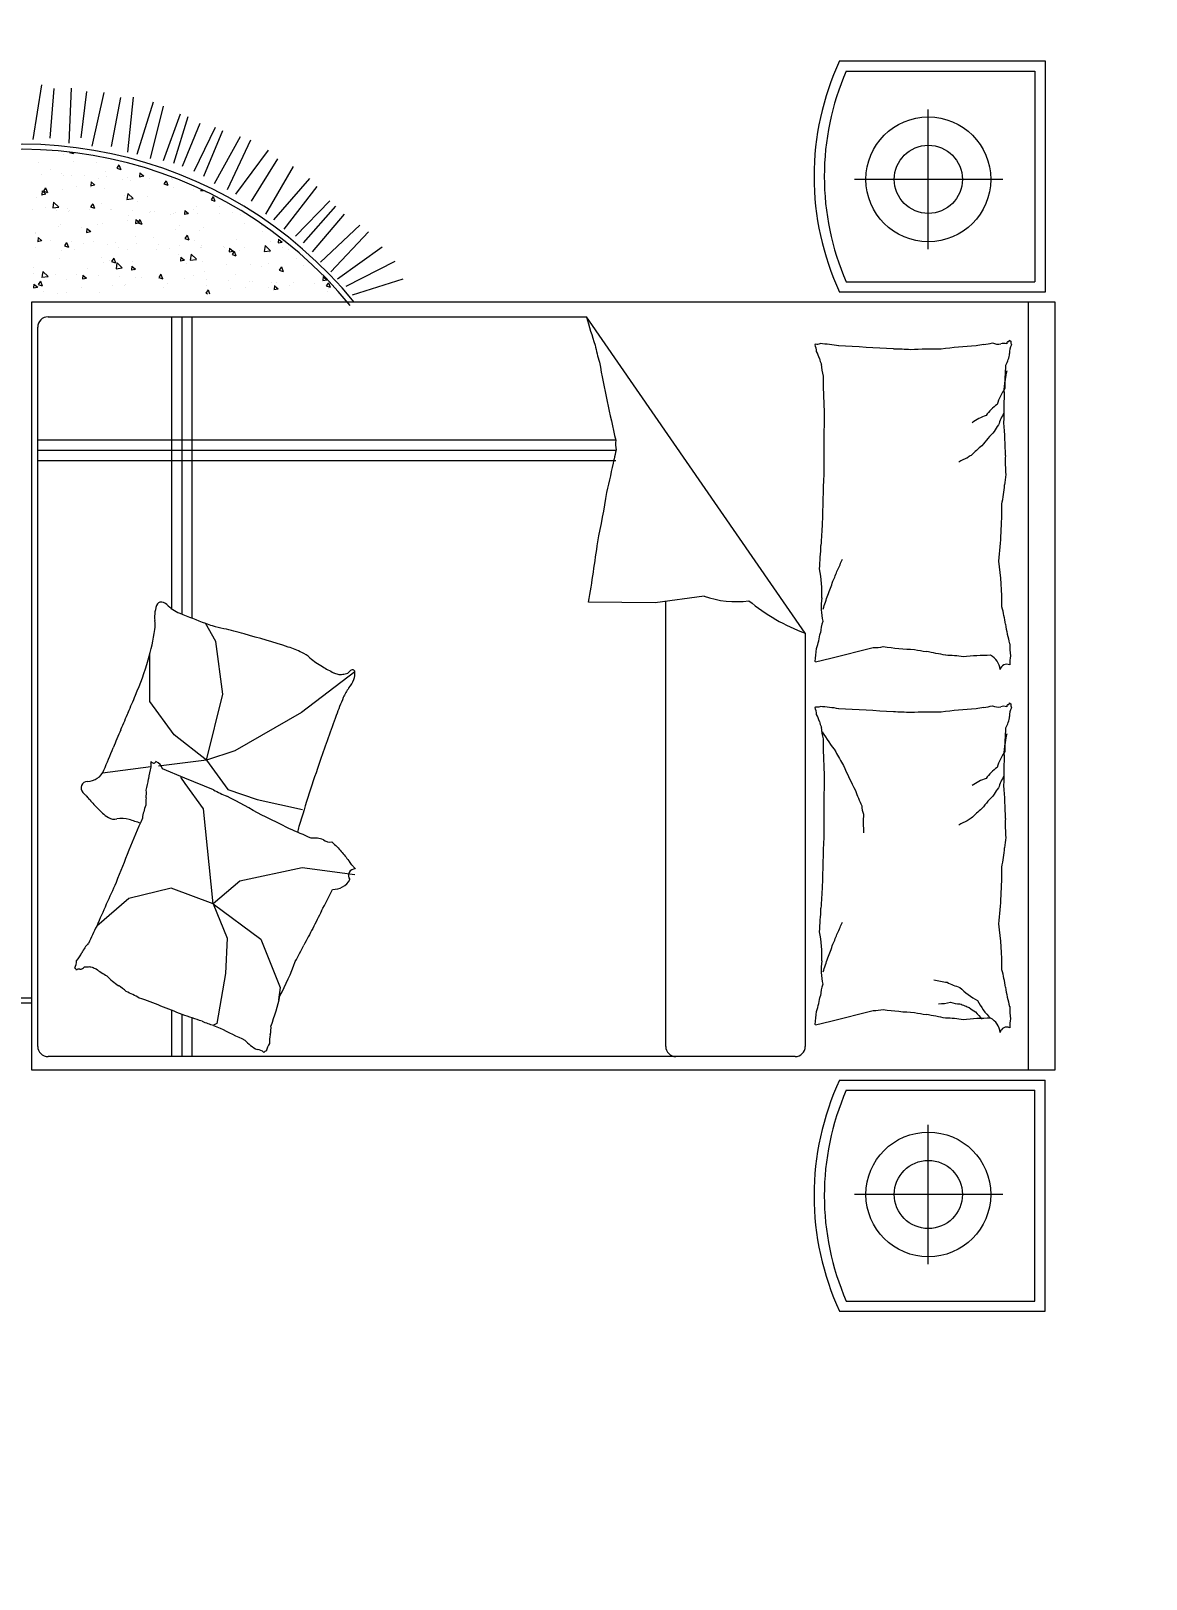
# Model space of a CAD drawing. Header units: metres. Extents: x 2200 to 70418, y 2356 to 27441.
# Drawn here: x 66057 to 68235, y 12447 to 15472 of the extents above; entities that cross this region are included whole.
import ezdxf

# ---------------------------------------------------------------- set-up
doc = ezdxf.new("R2010")
doc.units = ezdxf.units.M
doc.header["$LTSCALE"] = 0.5
doc.layers.get('Defpoints').update_dxf_attribs({"color": 140})
doc.layers.add('I-Furn', color=30, linetype='Continuous', lineweight=18)
doc.styles.add('Arch-Dim', font='romans.shx', dxfattribs={"width": 0.5})
doc.styles.add('DIM_FONT', font='SIMPLEX', dxfattribs={"width": 0.6})
doc.dimstyles.new('Annotative m', dxfattribs={"dimscale": 100, "dimtxt": 2.5, "dimasz": 1.5, "dimexe": 1.5, "dimexo": 1.5, "dimgap": 0.8, "dimtad": 1, "dimlfac": 0.001, "dimzin": 3, "dimdsep": 46, "dimtxsty": 'Arch-Dim', "dimblk": 'ARCHTICK', "dimcen": 2.5, "dimazin": 2, "dimtfac": 0.75, "dimtix": 1, "dimtmove": 2, "dimatfit": 3, "dimfxl": 1, "dimtolj": 1, "dimtzin": 0, "dimarcsym": 0})

# ---------------------------------------------------------------- blocks, each defined once
blk = doc.blocks.new('A$C291A2D05')
at = {"layer": 'I-Furn'}
for p, q in [((1951.8, 2966.9), (451.8, 2966.9)), ((451.8, 2966.9), (451.8, 966.9)), ((1951.8, 966.9), (1951.8, 2966.9)), ((-20, 2545.5), (-20, 2946.9)), ((-20, 2946.9), (431.8, 2946.9)), ((431.8, 2946.9), (431.8, 2545.5)), ((2423.6, 2946.9), (1971.8, 2946.9)), ((1971.8, 2545.5), (1971.8, 2946.9)), ((2423.6, 2545.5), (2423.6, 2946.9)), ((0, 2558.5), (0, 2926.9)), ((0, 2926.9), (411.8, 2926.9)), ((411.8, 2558.5), (411.8, 2926.9)), ((1951.8, 2914.5), (451.8, 2914.5)), ((2403.6, 2926.9), (1991.8, 2926.9)), ((1991.8, 2558.5), (1991.8, 2926.9)), ((2403.6, 2558.5), (2403.6, 2926.9)), ((211.5, 2864.3), (211.5, 2574.3)), ((2195.3, 2864.3), (2195.3, 2574.3)), ((347.8, 2718.8), (75.2, 2718.8)), ((2331.5, 2718.8), (2059, 2718.8)), ((1147.2, 2528.6), (1126.5, 2611.2)), ((1856.4, 2528.6), (1835.8, 2611.2)), ((1154.7, 2498.6), (1147.2, 2528.6)), ((1863.9, 2498.6), (1856.4, 2528.6)), ((1098.3, 2478.4), (480.2, 2051)), ((1098.3, 2478.4), (1906, 2478.4)), ((1926, 2458.4), (1926, 999.1)), ((1025.8, 2280.7), (1039.4, 2185.3)), ((1906, 2205.8), (1036.5, 2205.8)), ((1039.4, 2185.3), (1037.7, 2055.2)), ((720.7, 979.1), (720.7, 2108.1)), ((740.7, 979.1), (740.7, 2108.1)), ((760.7, 979.1), (760.7, 2108.1)), ((480.2, 999.1), (480.2, 2051)), ((420.1, 1581.5), (371.6, 1677)), ((437.3, 1594), (406.1, 1692.7)), ((406.1, 1564.3), (343.5, 1652)), ((373.2, 1531.4), (301.3, 1608.1)), ((392, 1551.8), (313.8, 1625.3)), ((352.9, 1515.8), (279.4, 1578.4)), ((1174.2, 1598.5), (1253.4, 1494.6)), ((1570.8, 1598.7), (1557, 1495.5)), ((322.6, 1482.4), (253.2, 1549.5)), ((335.7, 1498.5), (263.7, 1561.2)), ((309, 1460.6), (225.7, 1524.8)), ((290.5, 1440), (209.7, 1510.7)), ((1253.4, 1494.6), (1328.5, 1364.2)), ((1423.4, 1407.6), (1443.2, 1496.5)), ((1557, 1495.5), (1582.8, 1373.5)), ((279.4, 1424.8), (186.1, 1478.6)), ((1696.3, 1414.7), (1790.9, 1452.5)), ((1790.9, 1452.5), (1815, 1449.1)), ((240.7, 1365.8), (154.3, 1430.1)), ((254.1, 1396.6), (171.2, 1448.3)), ((231.2, 1349.6), (134.2, 1395.6)), ((1403.6, 1350.4), (1423.4, 1407.6)), ((1627.5, 1321.9), (1696.3, 1414.7)), ((219.5, 1324.5), (127.5, 1375.4)), ((1328.5, 1364.2), (1346.3, 1308.9)), ((1582.8, 1373.5), (1627.5, 1321.9)), ((205, 1303.3), (115.8, 1340.4)), ((1217.8, 1340.5), (1115, 1326.7)), ((1346.3, 1308.9), (1217.8, 1340.5)), ((1346.3, 1308.9), (1403.6, 1350.4)), ((1627.5, 1321.9), (1694.6, 1349.4)), ((1694.6, 1349.4), (1763.4, 1346)), ((1763.4, 1346), (1861.5, 1328.8)), ((195.4, 1284.9), (109.3, 1326.1)), ((1115, 1326.7), (1079, 1306.6)), ((1346.3, 1308.9), (1296.9, 1245.7)), ((1346.3, 1308.9), (1358.1, 1214.8)), ((1404.5, 1322.7), (1381.5, 1266.4)), ((1441.8, 1303), (1391.9, 1266.9)), ((1627.5, 1321.9), (1441.8, 1303)), ((1627.5, 1321.9), (1596.6, 1239.4)), ((1861.5, 1328.8), (1864.8, 1322.3)), ((179.8, 1245), (88.6, 1273.1)), ((185.9, 1261.8), (101.4, 1296.4)), ((480.2, 1280.2), (1068.8, 1280.2)), ((1849.9, 1280.2), (1926, 1280.2)), ((174.4, 1224.9), (83.7, 1258.1)), ((480.2, 1260.2), (1060.9, 1260.2)), ((1296.9, 1245.7), (1231.7, 1198.3)), ((1381.5, 1266.4), (1363.7, 1222.9)), ((1391.9, 1266.9), (1379.8, 1258.3)), ((1843.1, 1260.2), (1926, 1260.2)), ((170.7, 1199.5), (68.6, 1224.4)), ((480.2, 1240.2), (1050.4, 1240.2)), ((1596.6, 1239.4), (1617.2, 1156.9)), ((1835.1, 1240.2), (1926, 1240.2)), ((162.3, 1173.2), (59.7, 1205.1)), ((1231.7, 1198.3), (1138.7, 1198.3)), ((1359.9, 1200.1), (1371.7, 1105.4)), ((158.3, 1154.8), (51.2, 1166.1)), ((1617.2, 1156.9), (1670.8, 1094.3)), ((147.3, 1123), (51.3, 1141.2)), ((146.8, 1085.2), (41.7, 1108.9)), ((130.2, 1063.7), (39.9, 1075.2)), ((140.7, 1040.1), (33.2, 1045)), ((131.2, 1003.4), (33.8, 1011.2)), ((133.4, 970), (27.1, 987.3)), ((1906, 979.1), (500.2, 979.1)), ((451.8, 966.9), (1951.8, 966.9))]:
    blk.add_line(p, q, dxfattribs=at)
at = {"layer": 'I-Furn', "linetype": 'Continuous'}
for p, q in [((401.7, 1536.9), (407.8, 1544.2)), ((409.2, 1535.9), (407.7, 1543.9)), ((413.6, 1547), (422.5, 1550.5)), ((413.6, 1547), (419.9, 1542.8)), ((419.9, 1542.8), (422.5, 1550.5)), ((424.2, 1546.2), (424.2, 1546.2)), ((431.5, 1544.9), (431.5, 1544.9)), ((398.8, 1534.2), (398.8, 1534.2)), ((401.6, 1536.9), (409.2, 1536.2)), ((415.3, 1520.1), (415.3, 1520.1)), ((365.4, 1484.1), (365.4, 1484.1)), ((379.5, 1497.4), (379.5, 1497.4)), ((328.2, 1449.3), (334.3, 1456.6)), ((335.7, 1448.4), (334.2, 1456.3)), ((344.9, 1457.7), (344.9, 1457.7)), ((347.8, 1468.3), (347.8, 1468.3)), ((382.7, 1455), (391.6, 1458.4)), ((382.7, 1455), (389, 1450.7)), ((389, 1450.7), (391.6, 1458.4)), ((413.8, 1477.8), (413.8, 1477.8)), ((419, 1470.5), (419, 1470.5)), ((328.1, 1449.3), (335.7, 1448.7)), ((332, 1434), (332, 1434)), ((341.1, 1423.3), (351, 1433.6)), ((341.1, 1423.2), (352.4, 1421.5)), ((346.3, 1426), (346.3, 1426)), ((352.4, 1421.5), (351, 1433.6)), ((354.7, 1432.5), (354.7, 1432.5)), ((375.3, 1429.9), (375.3, 1429.9)), ((412.2, 1444.5), (412.2, 1444.5)), ((412.2, 1435.5), (412.2, 1435.5)), ((419.2, 1441.4), (426.8, 1440.7)), ((419.3, 1441.4), (425.4, 1448.7)), ((422.5, 1429.7), (422.5, 1429.7)), ((426.8, 1440.4), (425.3, 1448.4)), ((301.3, 1417.1), (301.3, 1417.1)), ((313.7, 1418.3), (313.7, 1418.3)), ((378.8, 1394.5), (378.8, 1394.5)), ((381.5, 1415.5), (381.5, 1415.5)), ((410.6, 1398.6), (410.6, 1398.6)), ((410.7, 1393.2), (410.7, 1393.2)), ((280.6, 1375.6), (280.6, 1375.6)), ((298.6, 1383.9), (298.6, 1383.9)), ((329.5, 1368), (329.5, 1368)), ((344.7, 1383.7), (344.7, 1383.7)), ((349.8, 1372.7), (349.8, 1372.7)), ((351.8, 1362.9), (360.7, 1366.3)), ((351.8, 1362.9), (358.1, 1358.6)), ((358.1, 1358.6), (360.7, 1366.3)), ((397.3, 1365.1), (397.3, 1365.1)), ((423.8, 1385.4), (423.8, 1385.4)), ((265.2, 1333.8), (265.2, 1333.8)), ((275.7, 1360), (275.7, 1360)), ((279, 1333.3), (279, 1333.3)), ((343.2, 1341.4), (343.2, 1341.4)), ((345.4, 1344.4), (345.4, 1344.4)), ((345.7, 1353.8), (353.3, 1353.2)), ((345.8, 1353.8), (352, 1361.1)), ((353.3, 1352.8), (351.8, 1360.8)), ((377.2, 1348.5), (377.2, 1348.5)), ((409.2, 1351), (409.2, 1351)), ((425.3, 1354.9), (425.3, 1354.9)), ((233.7, 1297.8), (233.1, 1302.8)), ((236.9, 1305.9), (236.9, 1305.9)), ((245.1, 1321.9), (254, 1325.3)), ((245.1, 1321.9), (251.4, 1317.6)), ((251.4, 1317.7), (253.9, 1325.3)), ((304.7, 1303.1), (304.7, 1303.1)), ((391.9, 1304.8), (391.9, 1304.8)), ((407.6, 1308.7), (407.6, 1308.7)), ((418.6, 1309.6), (418.6, 1309.6)), ((427.6, 1311.7), (435, 1314.5)), ((427.6, 1311.7), (433.9, 1307.5)), ((433.9, 1307.5), (435, 1310.7)), ((230.9, 1298.2), (233.7, 1297.7)), ((231.8, 1283.7), (231.8, 1283.7)), ((263.7, 1288.9), (263.7, 1288.9)), ((270.5, 1284.2), (270.5, 1284.2)), ((272.4, 1266.3), (278.5, 1273.6)), ((277.5, 1291), (277.5, 1291)), ((279.8, 1265.3), (278.4, 1273.2)), ((312, 1294.3), (312, 1294.3)), ((320.9, 1270.8), (329.8, 1274.2)), ((320.9, 1270.8), (327.2, 1266.5)), ((327.2, 1266.5), (329.8, 1274.2)), ((331.5, 1286), (331.5, 1286)), ((341.7, 1299.2), (341.7, 1299.2)), ((343.8, 1298.5), (343.8, 1298.5)), ((344.5, 1296.9), (344.5, 1296.9)), ((358, 1278.6), (367.8, 1288.9)), ((358, 1278.5), (369.3, 1276.7)), ((369.3, 1276.8), (367.9, 1288.9)), ((372.5, 1300.2), (372.5, 1300.2)), ((399.3, 1283.2), (399.3, 1283.2)), ((211.7, 1241.4), (211.7, 1241.4)), ((226.8, 1243.6), (226.8, 1243.6)), ((272.2, 1266.3), (279.8, 1265.6)), ((276, 1248.8), (276, 1248.8)), ((278.6, 1244.2), (278.6, 1244.2)), ((300.9, 1256.3), (300.9, 1256.3)), ((310.4, 1248.4), (310.4, 1248.4)), ((340.1, 1256.9), (340.1, 1256.9)), ((358.5, 1254.7), (358.5, 1254.7)), ((363.3, 1258.3), (370.9, 1257.6)), ((363.5, 1258.3), (369.6, 1265.6)), ((370.9, 1257.3), (369.5, 1265.3)), ((375, 1269), (375, 1269)), ((406.1, 1266.4), (406.1, 1266.4)), ((210.8, 1239.8), (210.8, 1239.8)), ((214.2, 1229.8), (223.1, 1233.2)), ((214.2, 1229.8), (220.5, 1225.5)), ((220.5, 1225.6), (223, 1233.2)), ((279.5, 1238.5), (279.5, 1238.5)), ((338.6, 1214.6), (338.6, 1214.6)), ((347.3, 1235.7), (347.3, 1235.7)), ((349.4, 1211.9), (349.4, 1211.9)), ((396.7, 1219.6), (405.6, 1223)), ((396.7, 1219.6), (403, 1215.4)), ((403, 1215.4), (405.6, 1223.1)), ((404.5, 1224.1), (404.5, 1224.1)), ((405.3, 1215.2), (405.3, 1215.2)), ((415.1, 1232.8), (415.1, 1232.8)), ((423.5, 1224.6), (423.5, 1224.6)), ((198.9, 1178.7), (205, 1186)), ((201.3, 1186.4), (201.3, 1186.4)), ((206.4, 1177.7), (204.9, 1185.7)), ((209.2, 1197.5), (209.2, 1197.5)), ((245.2, 1194.1), (245.2, 1194.1)), ((274.4, 1206.5), (274.4, 1206.5)), ((275.3, 1199.2), (275.3, 1199.2)), ((277, 1198.3), (277, 1198.3)), ((290, 1178.7), (298.9, 1182.1)), ((296.3, 1174.4), (298.9, 1182.1)), ((325.1, 1204.6), (325.1, 1204.6)), ((403, 1181.9), (403, 1181.9)), ((186.9, 1176.5), (186.9, 1176.5)), ((198.8, 1178.7), (206.4, 1178)), ((207.7, 1155.3), (207.7, 1155.3)), ((213.7, 1159.4), (213.7, 1159.4)), ((239.3, 1154.9), (249.1, 1165.2)), ((239.3, 1154.8), (250.6, 1153)), ((250.6, 1153.1), (249.2, 1165.2)), ((254.7, 1173.6), (254.7, 1173.6)), ((272.9, 1164.2), (272.9, 1164.2)), ((281.5, 1156.6), (281.5, 1156.6)), ((289.9, 1170.7), (297.5, 1170.1)), ((290, 1178.7), (296.3, 1174.4)), ((290, 1170.7), (296.1, 1178)), ((291.7, 1154.5), (291.7, 1154.5)), ((297.5, 1169.7), (296, 1177.7)), ((322.5, 1170.8), (322.5, 1170.8)), ((337, 1172.3), (337, 1172.3)), ((349.3, 1153.7), (349.3, 1153.7)), ((371.9, 1165.1), (371.9, 1165.1)), ((381, 1162.8), (388.5, 1162.1)), ((381.1, 1162.8), (387.2, 1170.1)), ((388.6, 1161.8), (387.1, 1169.7)), ((390.3, 1167.9), (390.3, 1167.9)), ((403.7, 1169.3), (403.7, 1169.3)), ((417.1, 1150.8), (417.1, 1150.8)), ((183.3, 1137.7), (192.2, 1141.1)), ((183.3, 1137.7), (189.6, 1133.4)), ((189.6, 1133.5), (192.1, 1141.1)), ((211.8, 1144), (211.8, 1144)), ((243.6, 1148.2), (243.6, 1148.2)), ((270.1, 1123.4), (270.1, 1123.4)), ((271.3, 1121.9), (271.3, 1121.9)), ((335.5, 1130.1), (335.5, 1130.1)), ((344.2, 1136.1), (344.2, 1136.1)), ((365.8, 1127.5), (374.7, 1130.9)), ((365.8, 1127.5), (372.1, 1123.3)), ((372.1, 1123.3), (374.7, 1131)), ((374.8, 1133.9), (384.7, 1144.2)), ((374.8, 1133.7), (386.1, 1132)), ((386.1, 1132.1), (384.7, 1144.1)), ((401.4, 1139.6), (401.4, 1139.6)), ((418.2, 1148.8), (418.2, 1148.8)), ((418.4, 1125.5), (418.4, 1125.5)), ((178.4, 1093.9), (178.4, 1093.9)), ((196, 1110.7), (196, 1110.7)), ((206.1, 1113), (206.1, 1113)), ((210.2, 1098.1), (210.2, 1098.1)), ((216.5, 1083.2), (222.6, 1090.5)), ((224, 1082.2), (222.5, 1090.2)), ((229.5, 1109.1), (229.5, 1109.1)), ((258.3, 1104.4), (258.3, 1104.4)), ((259.1, 1086.6), (268, 1090)), ((265.4, 1082.3), (268, 1090)), ((297.3, 1106.2), (297.3, 1106.2)), ((300.5, 1095.5), (300.5, 1095.5)), ((338.5, 1115), (338.5, 1115)), ((365.1, 1103.3), (365.1, 1103.3)), ((370.3, 1119.2), (370.3, 1119.2)), ((374.6, 1108.2), (374.6, 1108.2)), ((399.9, 1097.3), (399.9, 1097.3)), ((432.9, 1100.5), (432.9, 1100.5)), ((204.6, 1070.7), (204.6, 1070.7)), ((216.4, 1083.2), (224, 1082.5)), ((226.5, 1082.8), (226.5, 1082.8)), ((259.1, 1086.6), (265.4, 1082.3)), ((269.8, 1079.7), (269.8, 1079.7)), ((305, 1064.9), (305, 1064.9)), ((307.5, 1075.2), (315.1, 1074.5)), ((307.6, 1075.2), (313.7, 1082.5)), ((315.1, 1074.2), (313.6, 1082.2)), ((333.9, 1087.8), (333.9, 1087.8)), ((336.8, 1069.1), (336.8, 1069.1)), ((384.9, 1075.4), (384.9, 1075.4)), ((398.6, 1067.2), (406.2, 1066.6)), ((398.7, 1067.2), (404.8, 1074.5)), ((406.2, 1066.2), (404.7, 1074.2)), ((423.1, 1063.8), (423.1, 1063.8)), ((158.3, 1041.6), (158.7, 1041.4)), ((158.7, 1041.4), (161.2, 1049)), ((159, 1048.2), (161.3, 1049)), ((163.7, 1030), (163.7, 1030)), ((176.7, 1048), (176.7, 1048)), ((204.7, 1044.2), (204.7, 1044.2)), ((224.8, 1054.3), (224.8, 1054.3)), ((268.2, 1037.4), (268.2, 1037.4)), ((272.5, 1041.3), (272.5, 1041.3)), ((275, 1038.3), (275, 1038.3)), ((332.4, 1045.5), (332.4, 1045.5)), ((334.9, 1035.4), (343.8, 1038.9)), ((334.9, 1035.4), (341.2, 1031.2)), ((340.3, 1038.4), (340.3, 1038.4)), ((341.2, 1031.2), (343.8, 1038.9)), ((349, 1051.1), (349, 1051.1)), ((398.3, 1055), (398.3, 1055)), ((408.1, 1035.6), (408.1, 1035.6)), ((431.7, 1035.9), (431.7, 1035.9)), ((191.4, 1004.2), (191.4, 1004.2)), ((200.9, 1025.6), (200.9, 1025.6)), ((203, 1028.4), (203, 1028.4)), ((231.5, 1027.1), (231.5, 1027.1)), ((256.1, 1010.1), (266, 1020.4)), ((256.1, 1010), (267.4, 1008.3)), ((267.4, 1008.4), (266, 1020.4)), ((271.6, 1014.8), (271.6, 1014.8)), ((299.3, 1024.2), (299.3, 1024.2)), ((303.4, 1019), (303.4, 1019)), ((330.8, 1003.2), (330.8, 1003.2)), ((351.5, 1025.3), (351.5, 1025.3)), ((367.1, 1021.4), (367.1, 1021.4)), ((391.6, 989.1), (401.5, 999.4)), ((396.8, 1012.8), (396.8, 1012.8)), ((402.9, 987.3), (401.5, 999.4)), ((434.9, 1018.5), (434.9, 1018.5)), ((179.5, 979.6), (179.5, 979.6)), ((201.5, 986.2), (201.5, 986.2)), ((228.2, 994.5), (237.1, 997.9)), ((228.2, 994.5), (234.5, 990.2)), ((234, 987.6), (241.6, 987)), ((234.1, 987.6), (240.3, 994.9)), ((234.5, 990.2), (237.1, 997.9)), ((241.6, 986.7), (240.1, 994.6)), ((247.3, 976.7), (247.3, 976.7)), ((266.7, 995.1), (266.7, 995.1)), ((270, 968.9), (270, 968.9)), ((315.1, 973.9), (315.1, 973.9)), ((318.1, 975.2), (318.1, 975.2)), ((325.1, 979.7), (332.7, 979)), ((325.2, 979.7), (331.4, 987)), ((332.7, 978.7), (331.2, 986.7)), ((343.8, 975.3), (343.8, 975.3)), ((382.9, 971), (382.9, 971)), ((391.7, 989), (403, 987.3)), ((395.3, 970.5), (395.3, 970.5)), ((398.3, 985.8), (398.3, 985.8)), ((410.7, 984.3), (419.6, 987.7)), ((410.7, 984.3), (417, 980)), ((416.2, 971.7), (423.8, 971)), ((416.3, 971.7), (422.4, 979)), ((417, 980.1), (419.6, 987.7)), ((417.8, 988), (417.8, 988)), ((423.8, 970.7), (422.3, 978.7)), ((430.1, 990), (430.1, 990))]:
    blk.add_line(p, q, dxfattribs=at)
at = {"layer": 'I-Furn'}
for centre, radius in [((211.5, 2718.8), 121.9), ((2195.3, 2718.8), 121.9), ((211.5, 2718.8), 66.6), ((2195.3, 2718.8), 66.6)]:
    blk.add_circle(centre, radius, dxfattribs=at)
for centre, radius, start, end in [((524.4, 2880.8), 3.42, 291.7883, 340.436), ((526.1, 2875.4), 2.32, 340.436, 101.8931), ((525.7, 2904.7), 25.1, 274.3025, 291.7883), ((532.3, 2876.2), 4.28, 201.9904, 281.8931), ((549.7, 2906.3), 28.9, 239.3487, 274.3025), ((547, 2823.8), 53.9, 59.3487, 84.7408), ((1036.3, 3171), 304.8, 278.4372, 285.744), ((1119, 3038.8), 161.1, 270, 278.4372), ((1160.3, 2968.1), 90.4, 258.7276, 270), ((1172.1, 2871.8), 13.1, 153.4195, 258.7276), ((1233.6, 2880.8), 3.42, 291.7883, 340.436), ((1235.3, 2875.4), 2.32, 340.436, 101.8931), ((1234.9, 2904.7), 25.1, 274.3025, 291.7883), ((1241.5, 2876.2), 4.28, 201.9904, 281.8931), ((1259, 2906.3), 28.9, 239.3487, 274.3025), ((1256.2, 2823.8), 53.9, 59.3487, 84.7408), ((1745.6, 3171), 304.8, 278.4372, 285.744), ((1828.3, 3038.8), 161.1, 270, 278.4372), ((1869.6, 2968.1), 90.4, 258.7276, 270), ((1881.3, 2871.8), 13.1, 153.4195, 258.7276), ((500.7, 2855.9), 32.8, 338.579, 8.1335), ((547.7, 2866.3), 15.6, 158.579, 201.9904), ((547.1, 2049.8), 820.8, 84.7408, 88.0921), ((613, 2967.4), 99.2, 254.0648, 274.2159), ((678.7, 2948.7), 99.2, 233.9136, 254.0648), ((637.4, 1373), 1494.3, 88.0921, 90.5757), ((731.5, 2911.8), 99.2, 216.1766, 233.9136), ((774.8, 3074.4), 234, 242.7604, 249.1397), ((760.2, 1996.3), 873.2, 90.5757, 94.8018), ((739.2, 2915.9), 76.8, 231.6114, 242.7604), ((975.2, 3130.3), 391.6, 226.1885, 231.6114), ((764.3, 3158.8), 289.7, 267.4614, 274.8018), ((815.5, 3020.1), 152.4, 259.8101, 267.4614), ((752.6, 2341.6), 529.3, 79.8101, 83.9133), ((846.2, 1813.5), 1049, 83.9133, 90), ((1047.1, 2179.8), 682.7, 90, 97.5469), ((1112.9, 2629.4), 242.2, 97.5469, 105.744), ((1172.1, 2824.8), 34.2, 94.4002, 153.4195), ((1210, 2855.9), 32.8, 338.579, 8.1335), ((1256.9, 2866.3), 15.6, 158.579, 201.9904), ((1256.4, 2049.8), 820.8, 84.7408, 88.0921), ((1322.2, 2967.4), 99.2, 254.0648, 274.2159), ((1387.9, 2948.7), 99.2, 233.9136, 254.0648), ((1346.6, 1373), 1494.3, 88.0921, 90.5757), ((1440.8, 2911.8), 99.2, 216.1766, 233.9136), ((1484.1, 3074.4), 234, 242.7604, 249.1397), ((1469.5, 1996.3), 873.2, 90.5757, 94.8018), ((1448.4, 2915.9), 76.8, 231.6114, 242.7604), ((1684.4, 3130.3), 391.6, 226.1885, 231.6114), ((1473.5, 3158.8), 289.7, 267.4614, 274.8018), ((1524.7, 3020.1), 152.4, 259.8101, 267.4614), ((1461.9, 2341.6), 529.3, 79.8101, 83.9133), ((1555.5, 1813.5), 1049, 83.9133, 90), ((1756.4, 2179.8), 682.7, 90, 97.5469), ((1822.1, 2629.4), 242.2, 97.5469, 105.744), ((1881.4, 2824.8), 34.2, 94.4002, 153.4195), ((290.7, 2792.3), 246, 8.1335, 12.1095), ((730.8, 2853.6), 198.3, 187.6809, 192.1095), ((767.2, 2863), 99.2, 198.4397, 216.1766), ((906.9, 2965.1), 225.2, 219.0349, 226.1885), ((1633.5, 2840.4), 491.8, 180, 186.2324), ((999.9, 2792.3), 246, 8.1335, 12.1095), ((1440.1, 2853.6), 198.3, 187.6809, 192.1095), ((1476.4, 2863), 99.2, 198.4397, 216.1766), ((1616.1, 2965.1), 225.2, 219.0349, 226.1885), ((1691.9, 2879.2), 139.9, 314.9024, 332.6012), ((1752.2, 2939.3), 139.9, 297.2036, 314.9024), ((1785.1, 2883.6), 89.9, 306.2641, 318.5571), ((2342.8, 2840.4), 491.8, 180, 186.2324), ((1448.4, 2865.6), 913.1, 183.3687, 187.6809), ((794.4, 2826), 49.3, 208.3168, 219.0349), ((940.3, 2873.2), 200.2, 203.0028, 208.3168), ((1345.7, 2752.7), 204, 170.3156, 180), ((2157.6, 2865.6), 913.1, 183.3687, 187.6809), ((1503.6, 2826), 49.3, 208.3168, 219.0349), ((1649.6, 2873.2), 200.2, 203.0028, 208.3168), ((1631.8, 2856.5), 205.6, 338.1851, 341.2201), ((1689.9, 2855), 151.1, 334.6449, 338.1851), ((1790.7, 2833.7), 52.6, 318.5571, 334.6449), ((2054.9, 2752.7), 204, 170.3156, 180), ((1641.5, 2769.2), 139.9, 343.485, 354.3689), ((1656.5, 2819.9), 139.9, 332.6012, 343.485), ((1766.5, 2780.1), 56.2, 341.2201, 360), ((1731.1, 2738.8), 91.5, 0, 14.6851), ((1222, 2724.2), 678.7, 178.3669, 183.3687), ((2003.8, 2566.3), 882, 167.8016, 170.3156), ((1931.2, 2724.2), 678.7, 178.3669, 183.3687), ((2713.1, 2566.3), 882, 167.8016, 170.3156), ((820.3, 2758.9), 317.1, 347.8016, 351.9949), ((1529.6, 2758.9), 317.1, 347.8016, 351.9949), ((1907.7, 2611.6), 1365.2, 176.945, 178.3669), ((472.2, 2722.5), 658.8, 351.9949, 357.3351), ((2616.9, 2611.6), 1365.2, 176.945, 178.3669), ((1181.5, 2722.5), 658.8, 351.9949, 357.3351), ((14153.1, 1816.9), 13635.6, 176.49514, 176.94504), ((14862.3, 1816.9), 13635.6, 176.49514, 176.94504), ((1058.9, 2614.3), 67.7, 357.3351, 14.0452), ((1768.1, 2614.3), 67.7, 357.3351, 14.0452), ((766.9, 3858.1), 1432.3, 294.3265, 296.4985), ((1227.1, 3050.3), 506.6, 290.6743, 294.3265), ((1431.7, 2646.5), 58, 274.0828, 290.6743), ((1469, 2863.8), 272.1, 266.4448, 274.0828), ((205.9, 3030.8), 535.3, 245.0382, 294.9618), ((205.9, 3030.8), 515.3, 246.4481, 293.5519), ((853.2, 2487.9), 321.2, 170.0016, 176.4951), ((659.4, 1873.6), 738.7, 64.6889, 66.5156), ((702.6, 1854.9), 738.7, 66.5156, 68.3423), ((1562.4, 2487.9), 321.2, 170.0016, 176.4951), ((1190.6, 2817.7), 312.6, 296.4985, 302.135), ((1368.7, 1873.6), 738.7, 64.6889, 66.5156), ((1411.8, 1854.9), 738.7, 66.5156, 68.3423), ((2197.7, 3030.8), 535.3, 245.0382, 294.9618), ((2197.7, 3030.8), 515.3, 246.4481, 293.5519), ((563.5, 2655.4), 145.9, 273.574, 282.869), ((590.1, 3677.2), 1164, 270.2865, 273.574), ((759.6, 8233.2), 5718.5, 269.0296, 270.2865), ((941.2, 5873.4), 3362.2, 267.3904, 269.0296), ((982.2, 3724.2), 1216.5, 265.3824, 267.3904), ((751.3, 1835.8), 738.7, 68.3423, 70.572), ((805.5, 1816.6), 738.7, 70.572, 72.8018), ((1046, 2655.5), 145.9, 263.5659, 281.5586), ((1111.1, 2626.8), 119.7, 252.6136, 263.5659), ((1272.7, 2655.4), 145.9, 273.574, 282.869), ((903.6, 3128.7), 728.6, 302.135, 305.8263), ((1299.4, 3677.2), 1164, 270.2865, 273.574), ((1468.8, 8233.2), 5718.5, 269.0296, 270.2865), ((1650.5, 5873.4), 3362.2, 267.3904, 269.0296), ((1691.5, 3724.2), 1216.5, 265.3824, 267.3904), ((1460.5, 1835.8), 738.7, 68.3423, 70.572), ((1514.7, 1816.6), 738.7, 70.572, 72.8018), ((1755.3, 2655.5), 145.9, 263.5659, 281.5586), ((1820.3, 2626.8), 119.7, 252.6136, 263.5659), ((514.1, 2501.9), 19.3, 350.0016, 16.6978), ((533.3, 2497.3), 1.32, 16.6978, 97.1204), ((559, 2413.7), 87.5, 97.1204, 106.2212), ((583.3, 2432.3), 76.7, 106.2212, 117.2841), ((551.8, 2550.1), 45.3, 282.869, 297.2841), ((859.5, 1105.9), 1404.8, 85.3824, 87.2509), ((1018.7, 2280.7), 230.1, 87.2509, 101.5586), ((1059.8, 2281.3), 229.7, 72.6136, 80.5159), ((1109.1, 2230.4), 270.8, 80.5159, 85.9171), ((1154.6, 2497.7), 0.917, 85.9171, 194.0449), ((1223.3, 2501.9), 19.3, 350.0016, 16.6978), ((1242.5, 2497.3), 1.32, 16.6978, 97.1204), ((1268.2, 2413.7), 87.5, 97.1204, 106.2212), ((1292.6, 2432.3), 76.7, 106.2212, 117.2841), ((1261.1, 2550.1), 45.3, 282.869, 297.2841), ((1568.7, 1105.9), 1404.8, 85.3824, 87.2509), ((1727.9, 2280.7), 230.1, 87.2509, 101.5586), ((1769, 2281.3), 229.7, 72.6136, 80.5159), ((1818.4, 2230.4), 270.8, 80.5159, 85.9171), ((1863.9, 2497.7), 0.917, 85.9171, 194.0449), ((746.2, 2607.6), 375.1, 320.3555, 339.8512), ((1906, 2458.4), 20, 0, 90), ((856.7, 2342.8), 180.1, 339.8512, 8.1356), ((1906, 2225.8), 20, 270, 0), ((-187.7, 6069.8), 4064.6, 280.7276, 282.9255), ((729.3, 2165.9), 58.1, 262.2696, 280.7276), ((784.4, 2297.8), 194.2, 256.8096, 262.2696), ((249.2, -358.4), 2515.8, 76.8096, 78.3259), ((396.4, -461.5), 2588, 78.3259, 80.505), ((-23.6, 3815.6), 1835.1, 285.9352, 287.7364), ((388.4, 2708.4), 657.4, 282.9255, 285.9352), ((414.1, -1673.1), 3780.1, 80.505, 82.308), ((982, 946.8), 839.2, 129.1867, 1.3724), ((982, 946.8), 829.2, 129.1867, 1.3724), ((1176.3, 1593.7), 6.3, 166.7192, 233.4208), ((1174.5, 1594.1), 4.43, 93.9484, 166.7192), ((1164.2, 1577.2), 14.2, 10.4074, 53.4208), ((1176.6, 1563.4), 35.2, 69.6548, 93.9484), ((1102.2, 1565.9), 77.1, 2.7286, 10.4074), ((1168, 1540), 60.1, 51.4146, 69.6548), ((1254.9, 1648.9), 79.2, 231.4146, 247.2931), ((1547.4, 2348.1), 837.1, 247.2931, 249.8713), ((1384.1, 1737.4), 217.6, 307.2151, 313.5224), ((1143.7, 2112.5), 660.5, 306.2163, 307.2151), ((1776.2, 1283.1), 382.5, 126.2163, 127.5287), ((1581.7, 1559.3), 45.2, 127.5287, 134.1274), ((1510.5, 1649.5), 69.7, 308.8136, 314.1274), ((1571.7, 1598.7), 12.7, 176.7545, 308.8136), ((1563.2, 1556.9), 35.9, 356.7545, 62.7098), ((861.7, 1715.9), 352, 329.0944, 333.1821), ((1140.7, 1574.9), 39.3, 333.1821, 345.4291), ((1164, 1568.8), 15.3, 345.4291, 2.7286), ((3012.5, 6345.2), 5094.2, 249.8713, 250.9164), ((1484, 1550.2), 22.6, 324.1064, 8.0492), ((1453, 1609.5), 77.4, 313.5224, 324.1064), ((221.2, -1218.9), 3097.2, 62.7098, 63.5853), ((997.3, 1634.7), 194, 320.2995, 329.0944), ((2375.2, 4503.1), 3145, 250.9164, 253.3915), ((2410.1, 1087.3), 1005.4, 154.9471, 157.5838), ((1544.6, 1519.5), 45.8, 157.5838, 188.0492), ((2572.3, 3322), 2016.2, 242.5001, 243.5853), ((4525.7, 6911.4), 6101.9, 242.15178, 242.50014), ((1312.6, 1408.3), 196.5, 153.9265, 162.1604), ((1208.8, 1459.1), 81, 140.2995, 153.9265), ((1509.5, 1601), 116.6, 253.3915, 259.2634), ((-987, -3680), 5838.3, 62.15178, 62.50792), ((3032.2, 854.9), 2003, 162.1604, 164.7375), ((2982.4, 702.6), 1686.8, 152.9116, 154.9471), ((1519.4, 899), 623.6, 62.5079, 69.2514), ((1713.3, 1032.6), 430, 69.2514, 77.3748), ((1869.3, 1371.8), 63, 77.3748, 93.3881), ((1896.6, 1491.6), 59.9, 256.9598, 273.3881), ((1926.9, 1475.1), 50.9, 238.3083, 256.9598), ((1921.2, 1425.6), 5.8, 180.9614, 238.3083), ((2810.7, 635.8), 1565.2, 150.064, 152.9116), ((1844.6, 1441.2), 75.5, 310.5086, 333.6668), ((1929, 1408), 16.8, 130.5086, 180.9614), ((2689.9, 948.3), 1648.1, 164.7375, 166.159), ((-515.4, 2516), 2661.9, 333.6668, 334.8268), ((560, 1473.1), 545.4, 343.6878, 346.159), ((1218.8, 1429.6), 214.3, 330.064, 337.7645), ((1702.1, 1398.8), 179.8, 334.8268, 339.2919), ((-1409.8, 2250.9), 2661.9, 338.0627, 339.2227), ((910.9, 1370.4), 179.8, 339.2227, 343.6878), ((1346.8, 1493), 545.4, 339.2919, 341.7631), ((3409, 745.7), 1648.1, 160.3416, 161.7631), ((989.3, 1284.6), 75.5, 314.9045, 338.0627), ((3697.7, 503.5), 2003, 157.7645, 160.3416), ((1054.5, 1219.3), 16.8, 134.9045, 185.3572), ((1043.6, 1218.3), 5.8, 185.3572, 242.7041), ((1064.2, 1258.3), 50.9, 242.7041, 261.3557), ((1370.5, 1200.9), 23.1, 107.1867, 157.7645), ((1065.6, 1267.2), 59.9, 261.3557, 277.784), ((1082.2, 1145.5), 63, 81.7707, 97.784), ((1029.7, 782.3), 430, 73.6473, 81.7707), ((975.2, 596.4), 623.6, 66.9038, 73.6473), ((1347.7, 1205.2), 4.67, 287.1867, 70.6201), ((1349.7, 1191.6), 9.2, 70.6201, 94.2593), ((1357.5, 1233.9), 34, 262.0178, 274.2593), ((1410.2, 1389), 195.5, 255.1193, 262.0178), ((1359.1, 1017.6), 179.4, 75.1193, 82.3216), ((1410.8, 1120), 71.2, 82.3216, 94.5118), ((1429.6, 1256.2), 66.3, 261.8784, 274.5118), ((1476.6, 1298.9), 116.6, 248.9957, 261.8784), ((2713.2, 4068.1), 3145, 246.5205, 248.9957), ((-1070.4, -4200.3), 5838.3, 66.54767, 66.9038), ((3681.6, 6753.5), 6101.9, 246.54767, 246.89602), ((1506.1, 1143.5), 45.8, 161.9797, 192.4451), ((2418.6, 846.7), 1005.4, 160.6552, 161.9797), ((1857.1, 1095.7), 81, 135.9036, 149.5306), ((1980.8, 1077.7), 196.5, 149.5306, 157.7645), ((2078.4, 2995.6), 2016.2, 246.896, 247.9812), ((161.3, -1744.8), 3097.2, 67.1056, 67.9812), ((1439.3, 1128.8), 22.6, 328.5023, 12.4451), ((3700.5, 5766.7), 5094.2, 245.4754, 246.5205), ((1629, 1248.8), 194, 315.9036, 324.6985), ((1352.3, 1075.3), 35.9, 1.1504, 67.1056), ((1288.5, 1251.4), 217.6, 311.611, 317.9183), ((1392.5, 1157.4), 77.4, 317.9183, 328.5023), ((2052.2, 1839.5), 837.1, 242.8972, 245.4754), ((1717.3, 1105.7), 39.3, 328.7862, 341.0332), ((1467.2, 1296.3), 352, 324.6985, 328.7862), ((1400.9, 1076.3), 12.7, 181.1504, 313.2095), ((1361.9, 1117.8), 69.7, 313.2095, 318.5233), ((1448, 1041.7), 45.2, 131.9246, 138.5233), ((1673.3, 790.7), 382.5, 130.6122, 131.9246), ((994.4, 1582.5), 660.5, 310.6122, 311.611), ((1758.7, 1135.8), 79.2, 227.0187, 242.8972), ((1697.5, 1010.7), 60.1, 47.0187, 65.2589), ((1735.7, 1085.7), 15.3, 341.0332, 358.3327), ((1673.4, 1072.7), 77.1, 358.3327, 6.0115), ((1741.2, 1059.7), 14.2, 6.0115, 49.0249), ((1761.3, 1059.3), 6.3, 162.3233, 229.0249), ((1738.2, 1019.5), 35.2, 65.2589, 89.5525), ((1757.2, 1050.1), 4.43, 89.5525, 162.3233), ((500.2, 999.1), 20, 180, 270), ((1906, 999.1), 20, 270, 0)]:
    blk.add_arc(centre, radius, start, end, dxfattribs=at)
at = {"layer": 'I-Furn', "style": 'DIM_FONT', "oblique": -180, "text_generation_flag": 4, "width": 0.8, "flags": 9}
for tag in ['XSIZE', 'YSIZE']:
    blk.add_attdef(tag, (1951.8, 2966.9), '', height=0.5, rotation=180, dxfattribs=at)
blk = doc.blocks.new('_ArchTick')
at = {"color": 0, "linetype": 'ByBlock', "const_width": 0.15}
blk.add_lwpolyline([(-0.5, -0.5), (0.5, 0.5)], dxfattribs=at)
blk = doc.blocks.new('*D612')
at = {"color": 0, "lineweight": -2, "transparency": 16777216}
for p, q in [((66327, 24443.9), (69197.5, 24443.9)), ((69122.5, 24443.9), (69122.5, 10372)), ((65227, 10372), (69197.5, 10372))]:
    blk.add_line(p, q, dxfattribs=at)
at = {"layer": 'Defpoints', "color": 0, "transparency": 16777216}
for p in [(66252, 24443.9), (65152, 10372), (69122.5, 10372)]:
    blk.add_point(p, dxfattribs=at)
at = {"color": 0, "lineweight": -2, "transparency": 16777216, "xscale": 75, "yscale": 75, "zscale": 75}
for p, rotation in [((69122.5, 24443.9), 90), ((69122.5, 10372), 270)]:
    blk.add_blockref('_ArchTick', p, dxfattribs=dict(at, rotation=rotation))
at = {"color": 0, "transparency": 16777216, "insert": (69020, 17407.9), "char_height": 125, "attachment_point": 5, "rotation": 90, "style": 'Arch-Dim'}
blk.add_mtext('\\A1;14.07m', dxfattribs=at)

msp = doc.modelspace()

# ---------------------------------------------------------------- block references
at = {"rotation": 270}
msp.add_blockref('A$C291A2D05', (65091.136, 15393.922), dxfattribs=at)

# ---------------------------------------------------------------- dimensions: what is measured, and where the dimension line sits
dim = msp.add_linear_dim(base=(69122.509, 10372), p1=(66251.969, 24443.879), p2=(65151.97, 10372), angle=90, dimstyle='Annotative m', override={"dimpost": 'm'})
dim.commit()
dim.dimension.update_dxf_attribs({"geometry": '*D612', "text_midpoint": (69020.009, 17407.94)})

doc.saveas('drawing.dxf')
